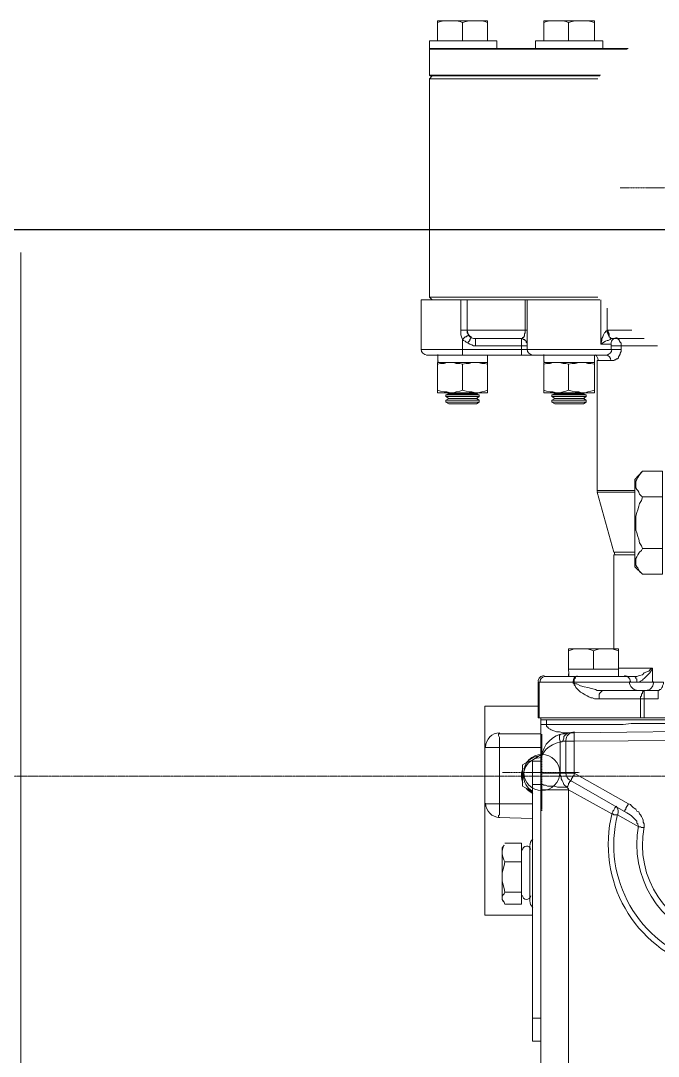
# Model space of a CAD drawing. Header units: inches. Extents: x 8618018 to 8935006, y 2431589 to 2567223.
# Drawn here: x 8665179 to 8665407.8, y 2519092.8 to 2519464.8 of the extents above; entities that cross this region are included whole.
import ezdxf

# ---------------------------------------------------------------- set-up
doc = ezdxf.new("R2010")
doc.units = ezdxf.units.IN
doc.header["$MEASUREMENT"] = 0
doc.linetypes.add('CENTER', pattern=[2, 1.25, -0.25, 0.25, -0.25])
for name, color, linetype in [('Civil', 252, 'Continuous'), ('EQ', 252, 'Continuous'), ('SKID', 252, 'Continuous')]:
    doc.layers.add(name, color=color, linetype=linetype)
doc.layers.add('CL', color=252, linetype='CENTER', lineweight=5)
doc.layers.add('PCT', color=2, linetype='Continuous', lineweight=15)

# ---------------------------------------------------------------- blocks, each defined once
blk = doc.blocks.new('Dewatering Polymer dosing pump for Filter Press PLAN')
at = {"layer": 'CL', "ltscale": 0.02}
blk.add_line((0, -41.91), (0, 41.58), dxfattribs=at)
at = {"layer": 'CL', "ltscale": 0.008}
for p, q in [((210, -84.09), (210, -56.53)), ((196.22, -70), (223.78, -70))]:
    blk.add_line(p, q, dxfattribs=at)
at = {"layer": 'EQ', "lineweight": 18}
for points in [[(198.69, -62.37), (198.69, -62.7), (199.02, -62.7), (199.02, -63.03), (199.02, -63.36), (210.27, -63.36), (210.27, -61.38), (198.69, -61.38), (198.69, -58.4), (198.02, -58.4), (197.69, -58.4), (197.03, -58.4), (196.7, -58.4), (196.37, -58.4), (196.04, -58.4), (195.71, -58.4), (195.05, -1.82)], [(221.19, -38.88), (221.85, -39.21), (222.18, -39.54), (222.84, -39.87), (223.17, -39.87), (223.5, -40.2), (223.83, -40.2), (223.83, -40.53), (224.49, -39.54), (224.82, -38.88), (225.49, -37.88), (226.15, -37.22), (226.81, -36.56), (227.47, -35.9), (228.13, -35.9), (228.46, -35.57), (228.79, -35.57), (229.46, -35.24), (229.46, -34.91), (229.46, -34.58), (229.79, -34.24), (229.79, -33.91), (229.79, -33.58), (229.79, -33.25), (229.13, -33.25), (228.46, -33.25), (227.8, -33.58), (227.14, -33.58), (226.48, -33.91), (225.82, -34.24), (225.16, -34.58), (224.82, -34.91), (224.16, -35.24), (223.83, -35.9), (223.17, -36.23), (222.84, -36.89), (222.51, -37.22), (221.85, -37.88), (221.52, -38.22), (221.19, -38.88), (210.27, -58.4), (198.69, -58.4), (198.36, -0.17)], [(210.27, -70.31), (205.97, -70.31), (205.63, -70.31), (205.3, -70.31), (204.97, -70.31), (204.64, -70.31), (203.98, -70.31), (203.32, -70.31), (202.66, -70.31), (201.99, -70.31), (201, -70.31), (200.01, -70.31), (198.69, -70.31), (197.36, -70.31), (196.04, -70.31), (194.38, -70.31), (192.73, -70.31), (192.73, -68.32), (191.08, -68.32), (191.08, -12.74), (191.08, -70.31), (190.41, -70.31), (190.41, -6.12)], [(199.02, -63.36), (198.69, -63.36), (198.02, -63.69), (197.69, -63.69), (197.36, -63.69), (196.7, -63.69), (196.37, -63.36), (196.04, -62.7), (196.04, -61.71), (195.71, -61.05), (195.71, -60.38), (195.71, -61.38), (195.71, -62.37), (195.38, -63.69), (195.38, -64.68), (195.05, -65.68), (194.72, -66.67), (194.38, -67), (194.05, -67.66), (193.72, -67.66), (193.72, -67.99), (193.39, -68.32), (193.06, -68.32), (192.73, -68.32), (192.73, -66.34), (192.73, -64.02), (192.73, -61.71), (192.73, -59.39), (192.73, -57.07), (192.73, -54.43), (192.73, -52.11), (192.73, -49.46), (192.73, -46.49), (192.73, -43.84), (192.73, -40.86), (192.4, -37.88), (192.4, -34.91), (192.4, -31.93), (192.4, -28.62), (192.4, -25.64)], [(56.74, -28.5), (56.74, -41.52), (56.08, -41.52), (55.75, -41.52), (55.42, -41.85), (54.76, -42.19), (54.43, -42.19), (54.43, -42.52), (54.1, -42.85), (54.1, -43.18)], [(111.01, -26.63), (101.74, -26.63), (101.74, -33.91)], [(129.53, -33.91), (129.53, -26.63), (111.01, -26.63), (111.01, -33.91)], [(129.53, -26.63), (138.8, -26.63), (138.8, -33.91)], [(172.55, -42.52), (172.55, -30.27), (173.21, -30.61), (174.2, -31.27), (174.86, -31.93), (175.53, -32.59), (176.19, -33.25), (176.52, -33.58), (176.85, -33.91), (177.18, -34.58), (177.51, -34.91), (177.51, -35.57), (177.51, -35.9), (177.51, -30.27), (177.51, -26.3), (178.17, -26.3), (178.83, -26.63), (179.16, -26.63), (179.5, -26.97), (180.16, -27.3), (180.16, -27.63), (180.49, -27.96), (180.49, -28.29)], [(51.12, -46.16), (51.78, -46.16), (52.44, -45.83), (52.77, -45.83), (53.44, -45.83), (53.77, -45.49), (54.1, -45.16), (54.1, -44.83), (54.1, -33.25)], [(175.53, -36.89), (175.53, -36.23), (175.53, -35.9), (175.19, -34.91), (174.86, -33.91), (174.2, -33.25), (173.87, -32.26), (173.54, -31.6), (172.88, -30.94), (172.55, -30.27), (177.51, -30.27)], [(183.47, -49.46), (182.8, -49.46), (182.47, -49.46), (181.81, -49.46), (181.48, -49.13), (181.15, -48.8), (180.82, -48.47), (180.49, -48.14), (180.49, -47.81), (180.49, -33.25), (180.49, -33.58), (180.82, -33.58), (181.15, -33.91), (181.48, -33.91), (181.81, -34.24), (182.47, -34.24), (182.8, -34.58), (183.47, -34.58), (183.47, -49.46), (183.47, -51.12), (183.14, -51.78), (183.14, -52.44), (182.8, -53.1), (182.47, -53.77), (182.14, -54.43), (181.81, -54.76), (181.48, -55.42), (181.15, -56.08), (180.49, -56.74), (180.16, -57.07), (179.5, -57.74), (178.83, -58.07), (178.5, -58.4), (178.17, -58.4), (177.84, -58.73), (177.51, -58.73), (177.51, -70.97), (190.41, -70.97), (190.41, -70.31)], [(190.41, -33.25), (183.47, -33.25), (183.47, -34.58), (190.41, -34.58)], [(56.74, -45.16), (56.74, -41.52), (58.07, -41.52), (58.73, -41.52), (59.39, -41.85), (59.72, -41.85), (60.38, -42.19), (60.71, -42.52), (61.05, -42.52), (61.38, -42.85), (61.38, -43.18), (61.71, -43.51), (61.71, -43.84), (62.04, -44.17), (62.04, -44.83), (62.04, -45.49), (62.04, -50.13), (108.69, -50.13), (108.69, -36.56)], [(109.35, -36.56), (109.35, -50.13), (130.86, -44.17), (130.86, -36.56)], [(131.85, -36.56), (131.85, -44.17), (165.6, -44.17)], [(229.46, -35.24), (225.16, -42.85), (225.16, -43.18), (225.16, -43.51), (225.16, -43.84), (225.16, -44.17), (224.82, -44.5), (224.82, -44.83), (224.16, -44.5), (223.83, -44.5), (223.5, -44.17), (222.84, -43.84), (222.51, -43.84), (222.51, -43.51), (222.18, -43.51)], [(-50.13, -86.19), (-52.77, -86.19), (-52.77, -110.34), (-50.13, -110.34), (-50.13, -109.68), (-50.13, -68.99), (-50.13, -66.01), (-50.13, -38.98)], [(-49.8, -39.4), (-49.8, -110.34)], [(43.26, -46.49), (51.12, -46.49), (51.12, -46.16), (51.12, -37.67)], [(223.83, -40.53), (212.91, -59.72), (212.58, -59.39), (212.25, -59.39), (211.92, -59.06), (211.26, -58.73), (210.93, -58.4), (210.27, -58.4), (210.27, -61.38)], [(58.07, -41.52), (58.07, -45.16)], [(175.53, -42.52), (172.88, -42.52), (166.26, -42.52), (165.93, -43.51), (165.6, -44.83), (165.6, -45.83), (165.6, -46.82), (165.6, -42.52), (165.93, -42.52), (166.26, -42.52)], [(172.88, -42.52), (172.88, -51.45), (166.26, -51.45), (165.93, -50.46), (165.6, -49.13), (165.6, -48.14), (165.6, -46.82), (165.6, -56.08), (165.6, -54.76), (165.6, -53.77), (165.93, -52.44), (166.26, -51.45)], [(-50.13, -48.14), (-52.77, -48.14), (-52.77, -72.29), (-50.13, -72.29)], [(40.2, -49.15), (40.2, -58.73), (40.2, -75.27), (58.07, -75.27), (58.07, -45.16), (56.08, -45.16), (56.08, -48.8), (40.2, -48.8)], [(40.2, -75.27), (40.2, -109.02), (40.2, -113.32), (58.07, -113.32), (58.07, -98.43), (58.07, -77.26), (60.05, -77.26), (60.05, -73.29), (60.05, -47.15)], [(54.1, -44.83), (54.1, -44.83)], [(177.51, -58.73), (177.51, -58.4), (177.84, -58.4), (178.17, -58.07), (178.17, -57.41), (178.83, -56.08), (179.16, -54.76), (179.5, -53.44), (179.83, -52.11), (180.16, -50.79), (180.49, -50.13), (180.49, -49.46), (180.49, -47.81)], [(-59.39, -51.12), (-59.72, -51.12), (-60.05, -51.12), (-60.05, -55.75), (-60.05, -54.43), (-60.05, -53.44), (-59.72, -52.44), (-59.39, -51.12), (-52.77, -51.12)], [(-50.13, -110.01), (-49.8, -110.34), (-40.53, -110.34), (-40.2, -110.01), (-40.2, -49.15)], [(-40.53, -110.34), (-40.53, -48.88)], [(-39.21, -110.34), (-39.21, -49.95)], [(39.21, -49.95), (39.21, -110.34)], [(62.7, -69.32), (62.7, -51.12), (60.05, -51.12)], [(63.36, -60.38), (63.03, -61.38), (63.03, -62.37), (62.7, -63.69), (62.7, -64.68), (62.7, -55.75), (62.7, -51.12), (63.03, -51.12), (63.36, -51.12)], [(72.63, -51.12), (72.96, -51.12), (73.29, -51.12), (73.62, -51.12), (73.62, -55.75), (73.62, -64.68), (73.62, -63.69), (73.29, -62.37), (72.96, -61.38), (72.63, -60.38)], [(172.88, -51.45), (172.88, -60.38), (166.26, -60.38), (165.93, -59.39), (165.6, -58.4), (165.6, -57.07), (165.6, -56.08), (165.6, -60.38), (165.93, -60.38), (166.26, -60.38)], [(-52.77, -60.38), (-59.39, -60.38), (-59.72, -59.06), (-60.05, -58.07), (-60.05, -56.74), (-60.05, -55.75), (-60.05, -64.68), (-60.05, -63.69), (-60.05, -62.37), (-59.72, -61.38), (-59.39, -60.38)], [(75.6, -55.09), (76.26, -54.1), (76.93, -54.1), (77.59, -55.09), (77.59, -65.35), (76.93, -66.34), (76.26, -66.34), (75.6, -65.35), (75.6, -55.09), (74.94, -54.1), (74.28, -54.1), (73.95, -55.09), (73.62, -54.76)], [(73.95, -65.35), (73.95, -55.09)], [(74.28, -54.1), (74.28, -66.34), (74.94, -66.34), (75.6, -65.35)], [(74.94, -66.34), (74.94, -54.1)], [(76.26, -66.34), (76.26, -54.1)], [(76.93, -66.34), (76.93, -54.1)], [(175.53, -57.41), (175.53, -57.41)], [(175.53, -69.32), (175.53, -57.41)], [(198.69, -61.38), (198.69, -61.71), (198.69, -62.37), (198.36, -62.37), (197.69, -62.04), (197.03, -62.04), (196.7, -61.71), (196.37, -61.38), (196.04, -61.05), (195.71, -60.71), (195.71, -60.38), (195.71, -59.72), (195.71, -59.06), (195.71, -58.73), (195.71, -58.4)], [(357.83, -60.38), (216.22, -60.38), (216.22, -70.31), (213.91, -70.31)], [(-52.77, -69.32), (-59.39, -69.32), (-59.72, -68.32), (-60.05, -67), (-60.05, -66.01), (-60.05, -64.68), (-60.05, -69.32), (-59.72, -69.32), (-59.39, -69.32)], [(72.63, -69.32), (72.96, -69.32), (73.29, -69.32), (73.62, -69.32), (73.62, -64.68), (73.29, -66.01), (73.29, -67), (72.96, -68.32), (72.63, -69.32), (63.36, -69.32), (63.03, -68.32), (63.03, -67), (62.7, -66.01), (62.7, -64.68), (62.7, -69.32), (63.03, -69.32), (63.36, -69.32)], [(73.62, -65.68), (73.95, -65.35), (74.28, -66.34)], [(192.73, -70.31), (191.08, -70.31)], [(196.04, -70.31), (196.04, -85.53), (196.37, -85.53), (196.7, -85.53), (197.36, -85.2), (197.69, -85.2), (198.69, -85.2), (199.35, -85.2), (200.34, -85.2), (201, -85.2), (221.19, -85.2), (221.19, -90.49), (201, -90.49), (201, -85.2), (201, -70.31)], [(203.65, -70.31), (204.64, -71.96), (205.63, -73.62), (206.3, -75.27), (207.29, -76.93), (209.27, -76.93), (211.26, -76.93), (212.91, -76.93), (214.9, -76.93), (215.89, -75.27), (216.88, -73.62)], [(214.24, -70.31), (214.24, -73.29), (205.97, -73.29), (205.97, -70.31)], [(361.14, -70.31), (216.22, -70.31)], [(306.55, -70.31), (306.55, -73.29), (298.28, -73.29), (298.28, -70.31)], [(177.51, -70.97), (177.51, -71.3), (190.41, -71.3), (190.41, -70.97)], [(186.11, -71.3), (186.11, -90.49), (201, -90.49)], [(214.24, -73.29), (298.28, -73.29)], [(221.19, -90.49), (261.22, -90.49), (261.22, -73.29)], [(226.48, -73.29), (226.15, -85.53), (225.82, -85.53), (225.49, -85.53), (225.16, -85.2), (224.49, -85.2), (223.83, -85.2), (222.84, -85.2), (222.18, -85.2), (221.19, -85.2), (221.19, -73.29)], [(256.26, -74.28), (236.4, -74.28)], [(237.73, -74.28), (237.73, -74.28)], [(254.6, -74.28), (254.6, -74.28)], [(51.12, -75.27), (51.12, -75.6), (51.12, -75.93), (40.2, -75.93)], [(56.08, -75.27), (55.75, -75.27), (55.42, -75.6), (55.09, -75.6), (54.76, -75.93), (54.43, -76.26), (54.43, -76.6), (54.1, -76.93), (54.1, -77.26), (54.1, -76.93), (53.77, -76.93), (53.77, -76.6), (53.1, -76.26), (52.77, -76.26), (52.44, -76.26), (52.11, -75.93), (51.78, -75.93), (51.12, -75.93), (51.12, -96.78), (40.2, -96.78)], [(56.74, -93.8), (56.74, -77.26), (54.1, -77.26), (54.1, -93.8), (54.1, -94.13), (54.1, -94.46), (53.77, -95.46), (54.1, -95.46), (54.43, -95.79), (54.76, -95.79), (55.09, -96.12), (55.42, -96.45), (55.75, -96.45), (56.08, -95.79), (56.41, -95.12), (56.74, -94.46), (56.74, -93.8), (54.1, -93.8)], [(56.74, -75.27), (56.74, -77.26), (58.07, -77.26), (58.07, -75.27)], [(60.05, -77.26), (60.05, -98.43)], [(242.03, -77.26), (235.41, -77.26), (235.41, -83.21)], [(252.95, -77.26), (257.25, -77.26), (257.25, -83.21), (256.59, -83.54), (256.26, -83.87), (255.6, -84.21), (254.93, -84.21), (254.6, -84.21), (253.94, -83.87), (253.61, -83.54), (252.95, -83.21)], [(-59.39, -89.5), (-59.72, -89.5), (-60.05, -89.5), (-60.05, -93.8), (-60.05, -92.81), (-60.05, -91.48), (-59.72, -90.49), (-59.39, -89.5), (-52.77, -89.5)], [(62.7, -107.37), (62.7, -89.5), (60.05, -89.5)], [(72.63, -98.43), (63.36, -98.43), (63.03, -97.11), (63.03, -96.12), (62.7, -95.12), (62.7, -93.8), (62.7, -92.81), (63.03, -91.48), (63.03, -90.49), (63.36, -89.5), (72.63, -89.5), (72.96, -90.49), (73.29, -91.48), (73.62, -92.81), (73.62, -93.8), (73.29, -95.12), (73.29, -96.12), (72.96, -97.11), (72.63, -98.43), (72.96, -99.43), (73.29, -100.75), (73.62, -101.74), (73.62, -102.73), (73.62, -93.8), (73.62, -89.5), (73.29, -89.5), (72.96, -89.5), (72.63, -89.5)], [(63.36, -98.43), (63.03, -99.43), (63.03, -100.75), (62.7, -101.74), (62.7, -102.73), (62.7, -93.8), (62.7, -89.5), (63.03, -89.5), (63.36, -89.5)], [(74.28, -92.48), (74.94, -92.48), (75.6, -93.47), (76.26, -92.48), (76.26, -104.39), (75.6, -103.4), (74.94, -104.39), (74.28, -104.39), (74.28, -92.48), (73.95, -93.47), (73.62, -92.81)], [(74.94, -104.39), (74.94, -92.48)], [(76.26, -104.39), (76.93, -104.39), (77.59, -103.4), (77.59, -93.47), (76.93, -92.48), (76.26, -92.48)], [(76.93, -104.39), (76.93, -92.48)], [(-52.77, -98.43), (-59.39, -98.43), (-59.72, -97.11), (-60.05, -96.12), (-60.05, -95.12), (-60.05, -93.8), (-60.05, -102.73), (-60.05, -101.74), (-60.05, -100.75), (-59.72, -99.43), (-59.39, -98.43)], [(60.05, -111.34), (60.05, -98.43), (58.07, -98.43), (54.43, -98.43), (53.44, -98.76), (52.77, -99.09), (52.11, -99.09), (51.12, -99.09), (51.12, -96.78), (51.78, -96.78), (52.11, -96.78), (52.44, -96.45), (52.77, -96.45), (53.1, -96.12), (53.44, -95.79), (53.77, -95.46)], [(55.75, -96.45), (55.42, -97.11), (55.09, -97.44), (54.76, -98.1), (54.43, -98.43), (54.1, -98.1), (53.77, -97.77), (53.44, -97.44), (53.44, -97.11), (53.1, -96.78), (53.1, -96.45), (52.77, -96.45)], [(73.95, -103.4), (73.95, -93.47)], [(75.6, -103.4), (75.6, -93.47)], [(51.12, -99.09), (40.2, -99.09)], [(-52.77, -107.37), (-59.39, -107.37), (-59.72, -106.37), (-60.05, -105.05), (-60.05, -104.06), (-60.05, -102.73), (-60.05, -107.37), (-59.72, -107.37), (-59.39, -107.37)], [(72.63, -107.37), (72.96, -107.37), (73.29, -107.37), (73.62, -107.37), (73.62, -102.73), (73.29, -104.06), (73.29, -105.05), (72.96, -106.37), (72.63, -107.37), (63.36, -107.37), (63.03, -106.37), (63.03, -105.05), (62.7, -104.06), (62.7, -102.73), (62.7, -107.37), (63.03, -107.37), (63.36, -107.37)], [(73.62, -104.06), (73.95, -103.4), (74.28, -104.39)], [(-40.2, -109.35), (-39.21, -110.34), (39.21, -110.34), (40.2, -109.35)]]:
    blk.add_lwpolyline(points, dxfattribs=at)
for points in [[(183.47, -28.29), (183.47, -33.25), (180.49, -33.25), (180.49, -28.29)], [(101.74, -33.91), (104.72, -36.56), (133.84, -36.56), (136.15, -36.56), (138.8, -33.91), (137.81, -34.91), (137.14, -35.24), (136.48, -35.57), (136.15, -35.9), (135.49, -36.23), (134.83, -36.23), (134.17, -36.23), (133.51, -36.23), (133.17, -36.23), (132.51, -35.9), (131.85, -35.57), (131.19, -35.24), (130.86, -34.91), (130.2, -34.24), (129.53, -33.91), (128.54, -34.24), (127.55, -34.91), (126.23, -35.24), (125.23, -35.57), (123.91, -35.9), (122.92, -36.23), (121.59, -36.23), (120.27, -36.23), (119.28, -36.23), (117.95, -36.23), (116.63, -35.9), (115.64, -35.57), (114.31, -35.24), (113.32, -34.91), (112.33, -34.24), (111.01, -33.91), (110.68, -34.24), (110.01, -34.91), (109.35, -35.24), (108.69, -35.57), (108.36, -35.9), (107.7, -36.23), (107.04, -36.23), (106.37, -36.23), (105.71, -36.23), (105.38, -36.23), (104.72, -35.9), (104.06, -35.57), (103.4, -35.24), (103.07, -34.91)], [(177.51, -38.55), (177.51, -35.9), (177.18, -35.9), (176.85, -35.9), (176.52, -35.9), (176.19, -36.23), (175.86, -36.23), (175.53, -36.56), (175.53, -36.89), (175.53, -40.53), (175.53, -57.41), (175.53, -57.74), (175.86, -58.07), (176.19, -58.07), (176.52, -58.4), (176.85, -58.4), (177.18, -58.4), (177.51, -58.4)], [(51.12, -46.49), (51.78, -46.49), (52.44, -46.16), (52.77, -46.16), (53.44, -45.83), (53.77, -45.49), (54.1, -45.49), (54.1, -45.16), (54.1, -44.83), (54.1, -45.16), (54.43, -45.49), (54.76, -46.16), (54.76, -46.49), (55.09, -47.15), (56.08, -48.8), (54.76, -48.47), (54.1, -48.47), (53.44, -48.14), (52.77, -47.81), (52.11, -47.48), (51.78, -47.15), (51.45, -47.15), (51.45, -46.82)], [(72.63, -60.38), (63.36, -60.38), (63.03, -59.06), (63.03, -58.07), (62.7, -56.74), (62.7, -55.75), (62.7, -54.43), (63.03, -53.44), (63.03, -52.44), (63.36, -51.12), (72.63, -51.12), (72.96, -52.44), (73.29, -53.44), (73.62, -54.43), (73.62, -55.75), (73.29, -56.74), (73.29, -58.07), (72.96, -59.06)], [(210.27, -63.36), (210.93, -63.36), (211.59, -63.03), (212.25, -63.03), (212.91, -62.7), (213.58, -62.37), (214.24, -62.04), (215.23, -61.05), (215.23, -62.04), (215.23, -63.36), (215.23, -64.35), (214.9, -65.35), (214.9, -66.34), (214.9, -67.33), (214.9, -67.99), (214.57, -68.66), (214.57, -69.32), (214.24, -69.65), (214.24, -69.98), (214.24, -70.31), (213.91, -70.31), (210.27, -70.31)], [(216.88, -73.29), (216.88, -73.62)], [(242.03, -83.21), (243.35, -83.54), (244.68, -83.87), (246, -84.21), (247.32, -84.21), (248.98, -84.21), (250.3, -83.87), (251.62, -83.54), (252.95, -83.21), (252.95, -77.26), (242.03, -77.26)]]:
    blk.add_lwpolyline(points, close=True, dxfattribs=at)
for points in [[(61.96, -45.17, 0.412726), (60.05, -46.98, 0.414213), (57.9, -44.83)], [(224.82, -44.83), (216.22, -60.38), (215.89, -60.38), (215.56, -60.71), (215.23, -61.05), (214.9, -60.71), (214.24, -60.38), (213.91, -60.38), (213.58, -60.05), (213.24, -60.05), (213.24, -59.72), (212.91, -59.72, -0.270632), (210.1, -61.38)], [(204.64, -70.15, 0.131571), (205.51, -73.37, 0.267958), (211.09, -76.6, 0.267958), (216.68, -73.37)], [(208.45, -76.75, 0.095346), (211.09, -77.26, 0.090148), (213.6, -76.8)], [(242.03, -83.21, -0.27484), (236.07, -83.54), (237.07, -84.21), (255.6, -84.21), (256.59, -83.54)]]:
    blk.add_lwpolyline(points, format="xyb", dxfattribs=at)
for centre, radius, start, end in [((235.91, 0), 33.91, 259.1565, 348.0634), ((235.91, 0), 35.9, 259.1565, 343.0866), ((235.91, 0), 46.16, 255.7288, 343.6414), ((235.91, 0), 44.17, 255.7288, 343.6414), ((177.68, -32.76), 2.81, 12.6618, 98.6187), ((177.35, -35.4), 3.14, 270, 0), ((177.35, -40.37), 2.15, 90, 180), ((55.92, -43.01), 2.15, 180, 270), ((131.69, -46.98), 3.14, 90.0002, 105.0015), ((224, -45), 2.48, 58.5187, 138.7188), ((61.87, -51.95), 2.15, 90, 150.0018), ((108.52, -46.98), 3.14, 270.0002, 285.0015), ((177.01, -56.91), 1.82, 192.173, 278.399), ((198.52, -58.23), 3.14, 180.5713, 270), ((172.72, -33.44), 26.94, 269.9913, 275.3591), ((175.36, -33.29), 27.09, 267.3359, 270.0012), ((205.8, -60.22), 10.09, 197.9187, 270), ((59.89, -42.37), 26.94, 269.9913, 275.3591), ((62.53, -42.22), 27.09, 267.3359, 270.0012), ((177.35, -69.15), 2.15, 180, 270), ((177.35, -68.82), 1.82, 185.548, 274.6364), ((57.9, -73.12), 2.15, 270, 360), ((211.09, -70.14), 7.11, 188.8495, 231.3007), ((211.09, -70.14), 7.11, 309.5178, 334.6216), ((236.24, -71.14), 3.14, 221.8085, 270), ((237.89, -75.44), 1.49, 97.1685, 269.9999), ((254.11, -75.44), 1.49, 270.0001, 82.8315), ((256.09, -71.14), 3.14, 270, 318.1915), ((200.84, -85.03), 5.13, 180.5713, 270), ((221.02, -85.03), 5.13, 270, 359.4287), ((50.95, -93.64), 3.14, 269.8298, 328.8372), ((59.89, -80.42), 26.94, 269.9913, 275.3591), ((62.53, -80.27), 27.09, 267.3359, 270.0012), ((57.9, -111.17), 2.15, 270, 360)]:
    blk.add_arc(centre, radius, start, end, dxfattribs=at)
blk.add_open_spline([(199.03, -63.32), (199.98, -67.49), (202.71, -70.31), (205.8, -70.31)], degree=3, dxfattribs=at)
at = {"layer": 'SKID', "lineweight": 18}
blk.add_circle((210, -70), 6.5, dxfattribs=at)
blk = doc.blocks.new('GA CRM')
at = {"layer": 'Civil', "ltscale": 25}
blk.add_lwpolyline([(36355, 48049.75), (39255, 48049.75), (39255, 47449.75), (36355, 47449.75)], close=True, dxfattribs=at)
at = {"layer": 'CL', "ltscale": 0.1}
blk.add_line((36380.23, 47853.46), (37579.43, 47853.46), dxfattribs=at)
at = {"layer": 'SKID', "rotation": 270}
blk.add_blockref('Dewatering Polymer dosing pump for Filter Press PLAN', (37355, 48064.75), dxfattribs=at)

msp = doc.modelspace()

# ---------------------------------------------------------------- block references
at = {"color": 252}
msp.add_blockref('GA CRM', (8628081, 2471340), dxfattribs=at)

# ---------------------------------------------------------------- next in the draw order: linework, layer by layer
at = {"layer": 'PCT', "color": 2, "lineweight": 0, "ltscale": 300}
msp.add_line((8665179.03, 2519381.5), (8665179.03, 2518268), dxfattribs=at)

doc.saveas('drawing.dxf')
